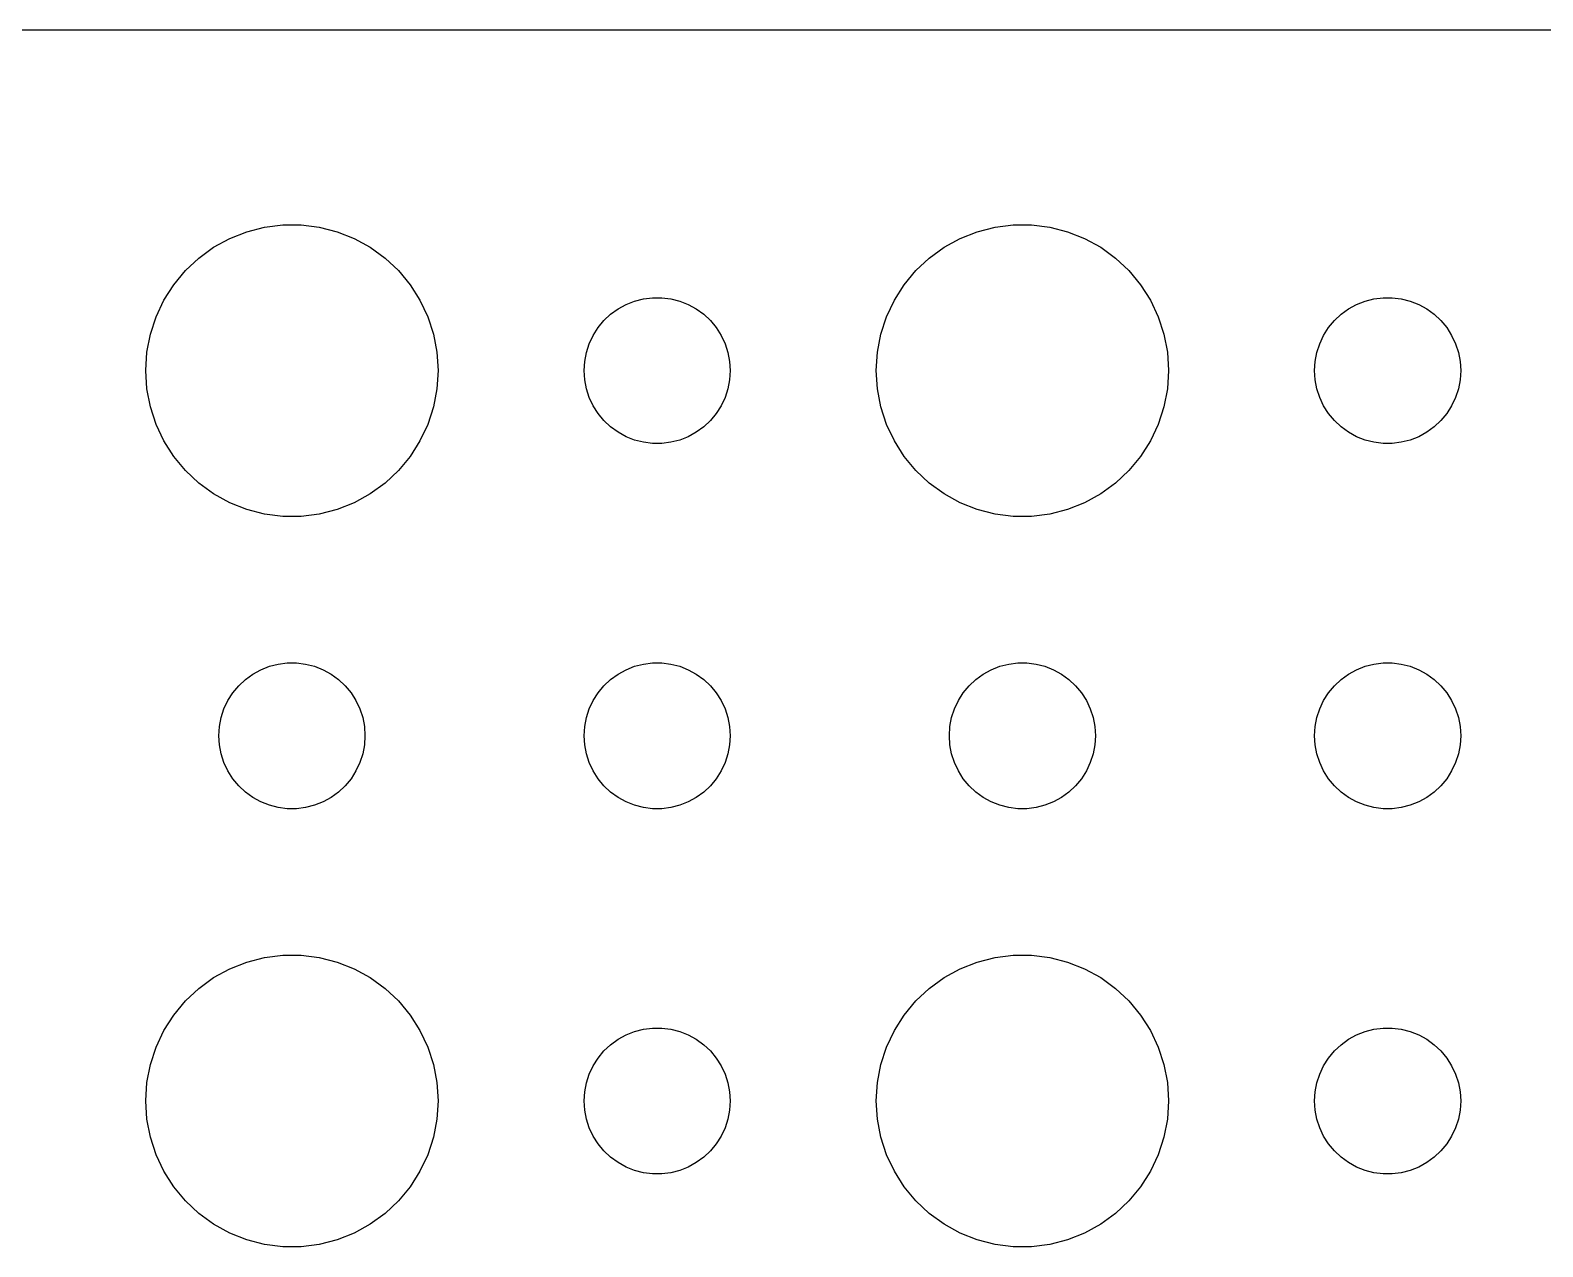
# Model space of a CAD drawing. Header units: metres. Extents: x -134 to 134, y 518 to 1078.
# Drawn here: x -102.87 to -71.81, y 939.01 to 963.99 of the extents above; entities that cross this region are included whole.
import ezdxf

# ---------------------------------------------------------------- set-up
doc = ezdxf.new("R2010")
doc.units = ezdxf.units.M

msp = doc.modelspace()

# ---------------------------------------------------------------- linework, layer by layer
for p, q in [((129.814, 963.99), (-129.814, 963.99)), ((-99.1075, 959.533), (-98.7773, 959.714)), ((-98.7773, 959.714), (-98.427, 959.853)), ((-98.427, 959.853), (-98.0621, 959.947)), ((-98.0621, 959.947), (-97.6884, 959.994)), ((-97.6884, 959.994), (-97.3116, 959.994)), ((-97.3116, 959.994), (-96.9379, 959.947)), ((-96.9379, 959.947), (-96.573, 959.853)), ((-96.573, 959.853), (-96.2227, 959.714)), ((-96.2227, 959.714), (-95.8925, 959.533)), ((-84.1075, 959.533), (-83.7773, 959.714)), ((-83.7773, 959.714), (-83.427, 959.853)), ((-83.427, 959.853), (-83.0621, 959.947)), ((-83.0621, 959.947), (-82.6884, 959.994)), ((-82.6884, 959.994), (-82.3116, 959.994)), ((-82.3116, 959.994), (-81.9379, 959.947)), ((-81.9379, 959.947), (-81.573, 959.853)), ((-81.573, 959.853), (-81.2227, 959.714)), ((-81.2227, 959.714), (-80.8925, 959.533)), ((-99.4123, 959.312), (-99.1075, 959.533)), ((-95.8925, 959.533), (-95.5877, 959.312)), ((-84.4123, 959.312), (-84.1075, 959.533)), ((-80.8925, 959.533), (-80.5877, 959.312)), ((-99.6869, 959.054), (-99.4123, 959.312)), ((-95.5877, 959.312), (-95.3131, 959.054)), ((-84.6869, 959.054), (-84.4123, 959.312)), ((-80.5877, 959.312), (-80.3131, 959.054)), ((-99.927, 958.763), (-99.6869, 959.054)), ((-95.3131, 959.054), (-95.073, 958.763)), ((-84.927, 958.763), (-84.6869, 959.054)), ((-80.3131, 959.054), (-80.073, 958.763)), ((-100.129, 958.445), (-99.927, 958.763)), ((-95.073, 958.763), (-94.8711, 958.445)), ((-90.4635, 958.427), (-90.2811, 958.473)), ((-90.2811, 958.473), (-90.0942, 958.497)), ((-90.0942, 958.497), (-89.9058, 958.497)), ((-89.9058, 958.497), (-89.7189, 958.473)), ((-89.7189, 958.473), (-89.5365, 958.427)), ((-85.1289, 958.445), (-84.927, 958.763)), ((-80.073, 958.763), (-79.8711, 958.445)), ((-75.4635, 958.427), (-75.2811, 958.473)), ((-75.2811, 958.473), (-75.0942, 958.497)), ((-75.0942, 958.497), (-74.9058, 958.497)), ((-74.9058, 958.497), (-74.7189, 958.473)), ((-74.7189, 958.473), (-74.5365, 958.427)), ((-100.289, 958.104), (-100.129, 958.445)), ((-94.8711, 958.445), (-94.7107, 958.104)), ((-91.0934, 958.027), (-90.9561, 958.156)), ((-90.9561, 958.156), (-90.8037, 958.266)), ((-90.8037, 958.266), (-90.6387, 958.357)), ((-90.6387, 958.357), (-90.4635, 958.427)), ((-89.5365, 958.427), (-89.3613, 958.357)), ((-89.3613, 958.357), (-89.1963, 958.266)), ((-89.1963, 958.266), (-89.0439, 958.156)), ((-89.0439, 958.156), (-88.9065, 958.027)), ((-85.2893, 958.104), (-85.1289, 958.445)), ((-79.8711, 958.445), (-79.7107, 958.104)), ((-76.0934, 958.027), (-75.9561, 958.156)), ((-75.9561, 958.156), (-75.8037, 958.266)), ((-75.8037, 958.266), (-75.6387, 958.357)), ((-75.6387, 958.357), (-75.4635, 958.427)), ((-74.5365, 958.427), (-74.3613, 958.357)), ((-74.3613, 958.357), (-74.1963, 958.266)), ((-74.1963, 958.266), (-74.0439, 958.156)), ((-74.0439, 958.156), (-73.9065, 958.027)), ((-100.406, 957.746), (-100.289, 958.104)), ((-94.7107, 958.104), (-94.5943, 957.746)), ((-91.3145, 957.723), (-91.2135, 957.882)), ((-91.2135, 957.882), (-91.0934, 958.027)), ((-88.9065, 958.027), (-88.7865, 957.882)), ((-88.7865, 957.882), (-88.6855, 957.723)), ((-85.4057, 957.746), (-85.2893, 958.104)), ((-79.7107, 958.104), (-79.5943, 957.746)), ((-76.3145, 957.723), (-76.2135, 957.882)), ((-76.2135, 957.882), (-76.0934, 958.027)), ((-73.9065, 958.027), (-73.7865, 957.882)), ((-73.7865, 957.882), (-73.6855, 957.723)), ((-100.476, 957.376), (-100.406, 957.746)), ((-94.5943, 957.746), (-94.5237, 957.376)), ((-91.4529, 957.373), (-91.3947, 957.552)), ((-91.3947, 957.552), (-91.3145, 957.723)), ((-88.6855, 957.723), (-88.6053, 957.552)), ((-88.6053, 957.552), (-88.5471, 957.373)), ((-85.4763, 957.376), (-85.4057, 957.746)), ((-79.5943, 957.746), (-79.5237, 957.376)), ((-76.4529, 957.373), (-76.3947, 957.552)), ((-76.3947, 957.552), (-76.3145, 957.723)), ((-73.6855, 957.723), (-73.6053, 957.552)), ((-73.6053, 957.552), (-73.5471, 957.373)), ((-100.5, 957), (-100.476, 957.376)), ((-94.5237, 957.376), (-94.5, 957)), ((-91.4882, 957.188), (-91.4529, 957.373)), ((-88.5471, 957.373), (-88.5118, 957.188)), ((-85.5, 957), (-85.4763, 957.376)), ((-79.5237, 957.376), (-79.5, 957)), ((-76.4882, 957.188), (-76.4529, 957.373)), ((-73.5471, 957.373), (-73.5118, 957.188)), ((-100.476, 956.624), (-100.5, 957)), ((-94.5, 957), (-94.5237, 956.624)), ((-91.5, 957), (-91.4882, 957.188)), ((-91.4882, 956.812), (-91.5, 957)), ((-88.5118, 957.188), (-88.5, 957)), ((-88.5, 957), (-88.5118, 956.812)), ((-85.4763, 956.624), (-85.5, 957)), ((-79.5, 957), (-79.5237, 956.624)), ((-76.5, 957), (-76.4882, 957.188)), ((-76.4882, 956.812), (-76.5, 957)), ((-73.5118, 957.188), (-73.5, 957)), ((-73.5, 957), (-73.5118, 956.812)), ((-100.406, 956.254), (-100.476, 956.624)), ((-94.5237, 956.624), (-94.5943, 956.254)), ((-91.4529, 956.627), (-91.4882, 956.812)), ((-91.3947, 956.448), (-91.4529, 956.627)), ((-88.5471, 956.627), (-88.6053, 956.448)), ((-88.5118, 956.812), (-88.5471, 956.627)), ((-85.4057, 956.254), (-85.4763, 956.624)), ((-79.5237, 956.624), (-79.5943, 956.254)), ((-76.4529, 956.627), (-76.4882, 956.812)), ((-76.3947, 956.448), (-76.4529, 956.627)), ((-73.5471, 956.627), (-73.6053, 956.448)), ((-73.5118, 956.812), (-73.5471, 956.627)), ((-91.3145, 956.277), (-91.3947, 956.448)), ((-88.6053, 956.448), (-88.6855, 956.277)), ((-76.3145, 956.277), (-76.3947, 956.448)), ((-73.6053, 956.448), (-73.6855, 956.277)), ((-100.289, 955.896), (-100.406, 956.254)), ((-94.5943, 956.254), (-94.7107, 955.896)), ((-91.2135, 956.118), (-91.3145, 956.277)), ((-91.0934, 955.973), (-91.2135, 956.118)), ((-90.9561, 955.844), (-91.0934, 955.973)), ((-88.9065, 955.973), (-89.0439, 955.844)), ((-88.7865, 956.118), (-88.9065, 955.973)), ((-88.6855, 956.277), (-88.7865, 956.118)), ((-85.2893, 955.896), (-85.4057, 956.254)), ((-79.5943, 956.254), (-79.7107, 955.896)), ((-76.2135, 956.118), (-76.3145, 956.277)), ((-76.0934, 955.973), (-76.2135, 956.118)), ((-75.9561, 955.844), (-76.0934, 955.973)), ((-73.9065, 955.973), (-74.0439, 955.844)), ((-73.7865, 956.118), (-73.9065, 955.973)), ((-73.6855, 956.277), (-73.7865, 956.118)), ((-100.129, 955.555), (-100.289, 955.896)), ((-94.7107, 955.896), (-94.8711, 955.555)), ((-90.8037, 955.734), (-90.9561, 955.844)), ((-90.6387, 955.643), (-90.8037, 955.734)), ((-89.1963, 955.734), (-89.3613, 955.643)), ((-89.0439, 955.844), (-89.1963, 955.734)), ((-85.1289, 955.555), (-85.2893, 955.896)), ((-79.7107, 955.896), (-79.8711, 955.555)), ((-75.8037, 955.734), (-75.9561, 955.844)), ((-75.6387, 955.643), (-75.8037, 955.734)), ((-74.1963, 955.734), (-74.3613, 955.643)), ((-74.0439, 955.844), (-74.1963, 955.734)), ((-99.927, 955.237), (-100.129, 955.555)), ((-94.8711, 955.555), (-95.073, 955.237)), ((-90.4635, 955.573), (-90.6387, 955.643)), ((-90.2811, 955.527), (-90.4635, 955.573)), ((-90.0942, 955.503), (-90.2811, 955.527)), ((-89.9058, 955.503), (-90.0942, 955.503)), ((-89.7189, 955.527), (-89.9058, 955.503)), ((-89.5365, 955.573), (-89.7189, 955.527)), ((-89.3613, 955.643), (-89.5365, 955.573)), ((-84.927, 955.237), (-85.1289, 955.555)), ((-79.8711, 955.555), (-80.073, 955.237)), ((-75.4635, 955.573), (-75.6387, 955.643)), ((-75.2811, 955.527), (-75.4635, 955.573)), ((-75.0942, 955.503), (-75.2811, 955.527)), ((-74.9058, 955.503), (-75.0942, 955.503)), ((-74.7189, 955.527), (-74.9058, 955.503)), ((-74.5365, 955.573), (-74.7189, 955.527)), ((-74.3613, 955.643), (-74.5365, 955.573)), ((-99.6869, 954.946), (-99.927, 955.237)), ((-95.073, 955.237), (-95.3131, 954.946)), ((-84.6869, 954.946), (-84.927, 955.237)), ((-80.073, 955.237), (-80.3131, 954.946)), ((-99.4123, 954.688), (-99.6869, 954.946)), ((-95.3131, 954.946), (-95.5877, 954.688)), ((-84.4123, 954.688), (-84.6869, 954.946)), ((-80.3131, 954.946), (-80.5877, 954.688)), ((-99.1075, 954.467), (-99.4123, 954.688)), ((-98.7773, 954.286), (-99.1075, 954.467)), ((-95.8925, 954.467), (-96.2227, 954.286)), ((-95.5877, 954.688), (-95.8925, 954.467)), ((-84.1075, 954.467), (-84.4123, 954.688)), ((-83.7773, 954.286), (-84.1075, 954.467)), ((-80.8925, 954.467), (-81.2227, 954.286)), ((-80.5877, 954.688), (-80.8925, 954.467)), ((-98.427, 954.147), (-98.7773, 954.286)), ((-98.0621, 954.053), (-98.427, 954.147)), ((-96.573, 954.147), (-96.9379, 954.053)), ((-96.2227, 954.286), (-96.573, 954.147)), ((-83.427, 954.147), (-83.7773, 954.286)), ((-83.0621, 954.053), (-83.427, 954.147)), ((-81.573, 954.147), (-81.9379, 954.053)), ((-81.2227, 954.286), (-81.573, 954.147)), ((-97.6884, 954.006), (-98.0621, 954.053)), ((-97.3116, 954.006), (-97.6884, 954.006)), ((-96.9379, 954.053), (-97.3116, 954.006)), ((-82.6884, 954.006), (-83.0621, 954.053)), ((-82.3116, 954.006), (-82.6884, 954.006)), ((-81.9379, 954.053), (-82.3116, 954.006)), ((-98.4561, 950.656), (-98.3037, 950.766)), ((-98.3037, 950.766), (-98.1387, 950.857)), ((-98.1387, 950.857), (-97.9635, 950.927)), ((-97.9635, 950.927), (-97.7811, 950.973)), ((-97.7811, 950.973), (-97.5942, 950.997)), ((-97.5942, 950.997), (-97.4058, 950.997)), ((-97.4058, 950.997), (-97.2189, 950.973)), ((-97.2189, 950.973), (-97.0365, 950.927)), ((-97.0365, 950.927), (-96.8613, 950.857)), ((-96.8613, 950.857), (-96.6963, 950.766)), ((-96.6963, 950.766), (-96.5439, 950.656)), ((-90.9561, 950.656), (-90.8037, 950.766)), ((-90.8037, 950.766), (-90.6387, 950.857)), ((-90.6387, 950.857), (-90.4635, 950.927)), ((-90.4635, 950.927), (-90.2811, 950.973)), ((-90.2811, 950.973), (-90.0942, 950.997)), ((-90.0942, 950.997), (-89.9058, 950.997)), ((-89.9058, 950.997), (-89.7189, 950.973)), ((-89.7189, 950.973), (-89.5365, 950.927)), ((-89.5365, 950.927), (-89.3613, 950.857)), ((-89.3613, 950.857), (-89.1963, 950.766)), ((-89.1963, 950.766), (-89.0439, 950.656)), ((-83.4561, 950.656), (-83.3037, 950.766)), ((-83.3037, 950.766), (-83.1387, 950.857)), ((-83.1387, 950.857), (-82.9635, 950.927)), ((-82.9635, 950.927), (-82.7811, 950.973)), ((-82.7811, 950.973), (-82.5942, 950.997)), ((-82.5942, 950.997), (-82.4058, 950.997)), ((-82.4058, 950.997), (-82.2189, 950.973)), ((-82.2189, 950.973), (-82.0365, 950.927)), ((-82.0365, 950.927), (-81.8613, 950.857)), ((-81.8613, 950.857), (-81.6963, 950.766)), ((-81.6963, 950.766), (-81.5439, 950.656)), ((-75.9561, 950.656), (-75.8037, 950.766)), ((-75.8037, 950.766), (-75.6387, 950.857)), ((-75.6387, 950.857), (-75.4635, 950.927)), ((-75.4635, 950.927), (-75.2811, 950.973)), ((-75.2811, 950.973), (-75.0942, 950.997)), ((-75.0942, 950.997), (-74.9058, 950.997)), ((-74.9058, 950.997), (-74.7189, 950.973)), ((-74.7189, 950.973), (-74.5365, 950.927)), ((-74.5365, 950.927), (-74.3613, 950.857)), ((-74.3613, 950.857), (-74.1963, 950.766)), ((-74.1963, 950.766), (-74.0439, 950.656)), ((-98.8145, 950.223), (-98.7135, 950.382)), ((-98.7135, 950.382), (-98.5934, 950.527)), ((-98.5934, 950.527), (-98.4561, 950.656)), ((-96.5439, 950.656), (-96.4065, 950.527)), ((-96.4065, 950.527), (-96.2865, 950.382)), ((-96.2865, 950.382), (-96.1855, 950.223)), ((-91.3145, 950.223), (-91.2135, 950.382)), ((-91.2135, 950.382), (-91.0934, 950.527)), ((-91.0934, 950.527), (-90.9561, 950.656)), ((-89.0439, 950.656), (-88.9065, 950.527)), ((-88.9065, 950.527), (-88.7865, 950.382)), ((-88.7865, 950.382), (-88.6855, 950.223)), ((-83.8145, 950.223), (-83.7135, 950.382)), ((-83.7135, 950.382), (-83.5934, 950.527)), ((-83.5934, 950.527), (-83.4561, 950.656)), ((-81.5439, 950.656), (-81.4065, 950.527)), ((-81.4065, 950.527), (-81.2865, 950.382)), ((-81.2865, 950.382), (-81.1855, 950.223)), ((-76.3145, 950.223), (-76.2135, 950.382)), ((-76.2135, 950.382), (-76.0934, 950.527)), ((-76.0934, 950.527), (-75.9561, 950.656)), ((-74.0439, 950.656), (-73.9065, 950.527)), ((-73.9065, 950.527), (-73.7865, 950.382)), ((-73.7865, 950.382), (-73.6855, 950.223)), ((-98.8947, 950.052), (-98.8145, 950.223)), ((-96.1855, 950.223), (-96.1053, 950.052)), ((-91.3947, 950.052), (-91.3145, 950.223)), ((-88.6855, 950.223), (-88.6053, 950.052)), ((-83.8947, 950.052), (-83.8145, 950.223)), ((-81.1855, 950.223), (-81.1053, 950.052)), ((-76.3947, 950.052), (-76.3145, 950.223)), ((-73.6855, 950.223), (-73.6053, 950.052)), ((-98.9882, 949.688), (-98.9529, 949.873)), ((-98.9529, 949.873), (-98.8947, 950.052)), ((-96.1053, 950.052), (-96.0471, 949.873)), ((-96.0471, 949.873), (-96.0118, 949.688)), ((-91.4882, 949.688), (-91.4529, 949.873)), ((-91.4529, 949.873), (-91.3947, 950.052)), ((-88.6053, 950.052), (-88.5471, 949.873)), ((-88.5471, 949.873), (-88.5118, 949.688)), ((-83.9882, 949.688), (-83.9529, 949.873)), ((-83.9529, 949.873), (-83.8947, 950.052)), ((-81.1053, 950.052), (-81.0471, 949.873)), ((-81.0471, 949.873), (-81.0118, 949.688)), ((-76.4882, 949.688), (-76.4529, 949.873)), ((-76.4529, 949.873), (-76.3947, 950.052)), ((-73.6053, 950.052), (-73.5471, 949.873)), ((-73.5471, 949.873), (-73.5118, 949.688)), ((-99, 949.5), (-98.9882, 949.688)), ((-98.9882, 949.312), (-99, 949.5)), ((-96.0118, 949.688), (-96, 949.5)), ((-96, 949.5), (-96.0118, 949.312)), ((-91.5, 949.5), (-91.4882, 949.688)), ((-91.4882, 949.312), (-91.5, 949.5)), ((-88.5118, 949.688), (-88.5, 949.5)), ((-88.5, 949.5), (-88.5118, 949.312)), ((-84, 949.5), (-83.9882, 949.688)), ((-83.9882, 949.312), (-84, 949.5)), ((-81.0118, 949.688), (-81, 949.5)), ((-81, 949.5), (-81.0118, 949.312)), ((-76.5, 949.5), (-76.4882, 949.688)), ((-76.4882, 949.312), (-76.5, 949.5)), ((-73.5118, 949.688), (-73.5, 949.5)), ((-73.5, 949.5), (-73.5118, 949.312)), ((-98.9529, 949.127), (-98.9882, 949.312)), ((-96.0118, 949.312), (-96.0471, 949.127)), ((-91.4529, 949.127), (-91.4882, 949.312)), ((-88.5118, 949.312), (-88.5471, 949.127)), ((-83.9529, 949.127), (-83.9882, 949.312)), ((-81.0118, 949.312), (-81.0471, 949.127)), ((-76.4529, 949.127), (-76.4882, 949.312)), ((-73.5118, 949.312), (-73.5471, 949.127)), ((-98.8947, 948.948), (-98.9529, 949.127)), ((-98.8145, 948.777), (-98.8947, 948.948)), ((-96.1053, 948.948), (-96.1855, 948.777)), ((-96.0471, 949.127), (-96.1053, 948.948)), ((-91.3947, 948.948), (-91.4529, 949.127)), ((-91.3145, 948.777), (-91.3947, 948.948)), ((-88.6053, 948.948), (-88.6855, 948.777)), ((-88.5471, 949.127), (-88.6053, 948.948)), ((-83.8947, 948.948), (-83.9529, 949.127)), ((-83.8145, 948.777), (-83.8947, 948.948)), ((-81.1053, 948.948), (-81.1855, 948.777)), ((-81.0471, 949.127), (-81.1053, 948.948)), ((-76.3947, 948.948), (-76.4529, 949.127)), ((-76.3145, 948.777), (-76.3947, 948.948)), ((-73.6053, 948.948), (-73.6855, 948.777)), ((-73.5471, 949.127), (-73.6053, 948.948)), ((-98.7135, 948.618), (-98.8145, 948.777)), ((-98.5934, 948.473), (-98.7135, 948.618)), ((-96.2865, 948.618), (-96.4065, 948.473)), ((-96.1855, 948.777), (-96.2865, 948.618)), ((-91.2135, 948.618), (-91.3145, 948.777)), ((-91.0934, 948.473), (-91.2135, 948.618)), ((-88.7865, 948.618), (-88.9065, 948.473)), ((-88.6855, 948.777), (-88.7865, 948.618)), ((-83.7135, 948.618), (-83.8145, 948.777)), ((-83.5934, 948.473), (-83.7135, 948.618)), ((-81.2865, 948.618), (-81.4065, 948.473)), ((-81.1855, 948.777), (-81.2865, 948.618)), ((-76.2135, 948.618), (-76.3145, 948.777)), ((-76.0934, 948.473), (-76.2135, 948.618)), ((-73.7865, 948.618), (-73.9065, 948.473)), ((-73.6855, 948.777), (-73.7865, 948.618)), ((-98.4561, 948.344), (-98.5934, 948.473)), ((-98.3037, 948.234), (-98.4561, 948.344)), ((-98.1387, 948.143), (-98.3037, 948.234)), ((-96.6963, 948.234), (-96.8613, 948.143)), ((-96.5439, 948.344), (-96.6963, 948.234)), ((-96.4065, 948.473), (-96.5439, 948.344)), ((-90.9561, 948.344), (-91.0934, 948.473)), ((-90.8037, 948.234), (-90.9561, 948.344)), ((-90.6387, 948.143), (-90.8037, 948.234)), ((-89.1963, 948.234), (-89.3613, 948.143)), ((-89.0439, 948.344), (-89.1963, 948.234)), ((-88.9065, 948.473), (-89.0439, 948.344)), ((-83.4561, 948.344), (-83.5934, 948.473)), ((-83.3037, 948.234), (-83.4561, 948.344)), ((-83.1387, 948.143), (-83.3037, 948.234)), ((-81.6963, 948.234), (-81.8613, 948.143)), ((-81.5439, 948.344), (-81.6963, 948.234)), ((-81.4065, 948.473), (-81.5439, 948.344)), ((-75.9561, 948.344), (-76.0934, 948.473)), ((-75.8037, 948.234), (-75.9561, 948.344)), ((-75.6387, 948.143), (-75.8037, 948.234)), ((-74.1963, 948.234), (-74.3613, 948.143)), ((-74.0439, 948.344), (-74.1963, 948.234)), ((-73.9065, 948.473), (-74.0439, 948.344)), ((-97.9635, 948.073), (-98.1387, 948.143)), ((-97.7811, 948.027), (-97.9635, 948.073)), ((-97.5942, 948.003), (-97.7811, 948.027)), ((-97.4058, 948.003), (-97.5942, 948.003)), ((-97.2189, 948.027), (-97.4058, 948.003)), ((-97.0365, 948.073), (-97.2189, 948.027)), ((-96.8613, 948.143), (-97.0365, 948.073)), ((-90.4635, 948.073), (-90.6387, 948.143)), ((-90.2811, 948.027), (-90.4635, 948.073)), ((-90.0942, 948.003), (-90.2811, 948.027)), ((-89.9058, 948.003), (-90.0942, 948.003)), ((-89.7189, 948.027), (-89.9058, 948.003)), ((-89.5365, 948.073), (-89.7189, 948.027)), ((-89.3613, 948.143), (-89.5365, 948.073)), ((-82.9635, 948.073), (-83.1387, 948.143)), ((-82.7811, 948.027), (-82.9635, 948.073)), ((-82.5942, 948.003), (-82.7811, 948.027)), ((-82.4058, 948.003), (-82.5942, 948.003)), ((-82.2189, 948.027), (-82.4058, 948.003)), ((-82.0365, 948.073), (-82.2189, 948.027)), ((-81.8613, 948.143), (-82.0365, 948.073)), ((-75.4635, 948.073), (-75.6387, 948.143)), ((-75.2811, 948.027), (-75.4635, 948.073)), ((-75.0942, 948.003), (-75.2811, 948.027)), ((-74.9058, 948.003), (-75.0942, 948.003)), ((-74.7189, 948.027), (-74.9058, 948.003)), ((-74.5365, 948.073), (-74.7189, 948.027)), ((-74.3613, 948.143), (-74.5365, 948.073)), ((-98.7773, 944.714), (-98.427, 944.853)), ((-98.427, 944.853), (-98.0621, 944.947)), ((-98.0621, 944.947), (-97.6884, 944.994)), ((-97.6884, 944.994), (-97.3116, 944.994)), ((-97.3116, 944.994), (-96.9379, 944.947)), ((-96.9379, 944.947), (-96.573, 944.853)), ((-96.573, 944.853), (-96.2227, 944.714)), ((-83.7773, 944.714), (-83.427, 944.853)), ((-83.427, 944.853), (-83.0621, 944.947)), ((-83.0621, 944.947), (-82.6884, 944.994)), ((-82.6884, 944.994), (-82.3116, 944.994)), ((-82.3116, 944.994), (-81.9379, 944.947)), ((-81.9379, 944.947), (-81.573, 944.853)), ((-81.573, 944.853), (-81.2227, 944.714)), ((-99.4123, 944.312), (-99.1075, 944.533)), ((-99.1075, 944.533), (-98.7773, 944.714)), ((-96.2227, 944.714), (-95.8925, 944.533)), ((-95.8925, 944.533), (-95.5877, 944.312)), ((-84.4123, 944.312), (-84.1075, 944.533)), ((-84.1075, 944.533), (-83.7773, 944.714)), ((-81.2227, 944.714), (-80.8925, 944.533)), ((-80.8925, 944.533), (-80.5877, 944.312)), ((-99.6869, 944.054), (-99.4123, 944.312)), ((-95.5877, 944.312), (-95.3131, 944.054)), ((-84.6869, 944.054), (-84.4123, 944.312)), ((-80.5877, 944.312), (-80.3131, 944.054)), ((-99.927, 943.763), (-99.6869, 944.054)), ((-95.3131, 944.054), (-95.073, 943.763)), ((-84.927, 943.763), (-84.6869, 944.054)), ((-80.3131, 944.054), (-80.073, 943.763)), ((-100.129, 943.445), (-99.927, 943.763)), ((-95.073, 943.763), (-94.8711, 943.445)), ((-85.1289, 943.445), (-84.927, 943.763)), ((-80.073, 943.763), (-79.8711, 943.445)), ((-100.289, 943.104), (-100.129, 943.445)), ((-94.8711, 943.445), (-94.7107, 943.104)), ((-90.9561, 943.156), (-90.8037, 943.266)), ((-90.8037, 943.266), (-90.6387, 943.357)), ((-90.6387, 943.357), (-90.4635, 943.427)), ((-90.4635, 943.427), (-90.2811, 943.473)), ((-90.2811, 943.473), (-90.0942, 943.497)), ((-90.0942, 943.497), (-89.9058, 943.497)), ((-89.9058, 943.497), (-89.7189, 943.473)), ((-89.7189, 943.473), (-89.5365, 943.427)), ((-89.5365, 943.427), (-89.3613, 943.357)), ((-89.3613, 943.357), (-89.1963, 943.266)), ((-89.1963, 943.266), (-89.0439, 943.156)), ((-85.2893, 943.104), (-85.1289, 943.445)), ((-79.8711, 943.445), (-79.7107, 943.104)), ((-75.9561, 943.156), (-75.8037, 943.266)), ((-75.8037, 943.266), (-75.6387, 943.357)), ((-75.6387, 943.357), (-75.4635, 943.427)), ((-75.4635, 943.427), (-75.2811, 943.473)), ((-75.2811, 943.473), (-75.0942, 943.497)), ((-75.0942, 943.497), (-74.9058, 943.497)), ((-74.9058, 943.497), (-74.7189, 943.473)), ((-74.7189, 943.473), (-74.5365, 943.427)), ((-74.5365, 943.427), (-74.3613, 943.357)), ((-74.3613, 943.357), (-74.1963, 943.266)), ((-74.1963, 943.266), (-74.0439, 943.156)), ((-100.406, 942.746), (-100.289, 943.104)), ((-94.7107, 943.104), (-94.5943, 942.746)), ((-91.2135, 942.882), (-91.0934, 943.027)), ((-91.0934, 943.027), (-90.9561, 943.156)), ((-89.0439, 943.156), (-88.9065, 943.027)), ((-88.9065, 943.027), (-88.7865, 942.882)), ((-85.4057, 942.746), (-85.2893, 943.104)), ((-79.7107, 943.104), (-79.5943, 942.746)), ((-76.2135, 942.882), (-76.0934, 943.027)), ((-76.0934, 943.027), (-75.9561, 943.156)), ((-74.0439, 943.156), (-73.9065, 943.027)), ((-73.9065, 943.027), (-73.7865, 942.882)), ((-100.476, 942.376), (-100.406, 942.746)), ((-94.5943, 942.746), (-94.5237, 942.376)), ((-91.3947, 942.552), (-91.3145, 942.723)), ((-91.3145, 942.723), (-91.2135, 942.882)), ((-88.7865, 942.882), (-88.6855, 942.723)), ((-88.6855, 942.723), (-88.6053, 942.552)), ((-85.4763, 942.376), (-85.4057, 942.746)), ((-79.5943, 942.746), (-79.5237, 942.376)), ((-76.3947, 942.552), (-76.3145, 942.723)), ((-76.3145, 942.723), (-76.2135, 942.882)), ((-73.7865, 942.882), (-73.6855, 942.723)), ((-73.6855, 942.723), (-73.6053, 942.552)), ((-100.5, 942), (-100.476, 942.376)), ((-94.5237, 942.376), (-94.5, 942)), ((-91.4882, 942.188), (-91.4529, 942.373)), ((-91.4529, 942.373), (-91.3947, 942.552)), ((-88.6053, 942.552), (-88.5471, 942.373)), ((-88.5471, 942.373), (-88.5118, 942.188)), ((-85.5, 942), (-85.4763, 942.376)), ((-79.5237, 942.376), (-79.5, 942)), ((-76.4882, 942.188), (-76.4529, 942.373)), ((-76.4529, 942.373), (-76.3947, 942.552)), ((-73.6053, 942.552), (-73.5471, 942.373)), ((-73.5471, 942.373), (-73.5118, 942.188)), ((-100.476, 941.624), (-100.5, 942)), ((-94.5, 942), (-94.5237, 941.624)), ((-91.5, 942), (-91.4882, 942.188)), ((-91.4882, 941.812), (-91.5, 942)), ((-88.5118, 942.188), (-88.5, 942)), ((-88.5, 942), (-88.5118, 941.812)), ((-85.4763, 941.624), (-85.5, 942)), ((-79.5, 942), (-79.5237, 941.624)), ((-76.5, 942), (-76.4882, 942.188)), ((-76.4882, 941.812), (-76.5, 942)), ((-73.5118, 942.188), (-73.5, 942)), ((-73.5, 942), (-73.5118, 941.812)), ((-91.4529, 941.627), (-91.4882, 941.812)), ((-88.5118, 941.812), (-88.5471, 941.627)), ((-76.4529, 941.627), (-76.4882, 941.812)), ((-73.5118, 941.812), (-73.5471, 941.627)), ((-100.406, 941.254), (-100.476, 941.624)), ((-94.5237, 941.624), (-94.5943, 941.254)), ((-91.3947, 941.448), (-91.4529, 941.627)), ((-91.3145, 941.277), (-91.3947, 941.448)), ((-88.6053, 941.448), (-88.6855, 941.277)), ((-88.5471, 941.627), (-88.6053, 941.448)), ((-85.4057, 941.254), (-85.4763, 941.624)), ((-79.5237, 941.624), (-79.5943, 941.254)), ((-76.3947, 941.448), (-76.4529, 941.627)), ((-76.3145, 941.277), (-76.3947, 941.448)), ((-73.6053, 941.448), (-73.6855, 941.277)), ((-73.5471, 941.627), (-73.6053, 941.448)), ((-100.289, 940.896), (-100.406, 941.254)), ((-94.5943, 941.254), (-94.7107, 940.896)), ((-91.2135, 941.118), (-91.3145, 941.277)), ((-91.0934, 940.973), (-91.2135, 941.118)), ((-88.7865, 941.118), (-88.9065, 940.973)), ((-88.6855, 941.277), (-88.7865, 941.118)), ((-85.2893, 940.896), (-85.4057, 941.254)), ((-79.5943, 941.254), (-79.7107, 940.896)), ((-76.2135, 941.118), (-76.3145, 941.277)), ((-76.0934, 940.973), (-76.2135, 941.118)), ((-73.7865, 941.118), (-73.9065, 940.973)), ((-73.6855, 941.277), (-73.7865, 941.118)), ((-100.129, 940.555), (-100.289, 940.896)), ((-94.7107, 940.896), (-94.8711, 940.555)), ((-90.9561, 940.844), (-91.0934, 940.973)), ((-90.8037, 940.734), (-90.9561, 940.844)), ((-89.0439, 940.844), (-89.1963, 940.734)), ((-88.9065, 940.973), (-89.0439, 940.844)), ((-85.1289, 940.555), (-85.2893, 940.896)), ((-79.7107, 940.896), (-79.8711, 940.555)), ((-75.9561, 940.844), (-76.0934, 940.973)), ((-75.8037, 940.734), (-75.9561, 940.844)), ((-74.0439, 940.844), (-74.1963, 940.734)), ((-73.9065, 940.973), (-74.0439, 940.844)), ((-99.927, 940.237), (-100.129, 940.555)), ((-94.8711, 940.555), (-95.073, 940.237)), ((-90.6387, 940.643), (-90.8037, 940.734)), ((-90.4635, 940.573), (-90.6387, 940.643)), ((-90.2811, 940.527), (-90.4635, 940.573)), ((-90.0942, 940.503), (-90.2811, 940.527)), ((-89.9058, 940.503), (-90.0942, 940.503)), ((-89.7189, 940.527), (-89.9058, 940.503)), ((-89.5365, 940.573), (-89.7189, 940.527)), ((-89.3613, 940.643), (-89.5365, 940.573)), ((-89.1963, 940.734), (-89.3613, 940.643)), ((-84.927, 940.237), (-85.1289, 940.555)), ((-79.8711, 940.555), (-80.073, 940.237)), ((-75.6387, 940.643), (-75.8037, 940.734)), ((-75.4635, 940.573), (-75.6387, 940.643)), ((-75.2811, 940.527), (-75.4635, 940.573)), ((-75.0942, 940.503), (-75.2811, 940.527)), ((-74.9058, 940.503), (-75.0942, 940.503)), ((-74.7189, 940.527), (-74.9058, 940.503)), ((-74.5365, 940.573), (-74.7189, 940.527)), ((-74.3613, 940.643), (-74.5365, 940.573)), ((-74.1963, 940.734), (-74.3613, 940.643)), ((-99.6869, 939.946), (-99.927, 940.237)), ((-95.073, 940.237), (-95.3131, 939.946)), ((-84.6869, 939.946), (-84.927, 940.237)), ((-80.073, 940.237), (-80.3131, 939.946)), ((-99.4123, 939.688), (-99.6869, 939.946)), ((-95.3131, 939.946), (-95.5877, 939.688)), ((-84.4123, 939.688), (-84.6869, 939.946)), ((-80.3131, 939.946), (-80.5877, 939.688)), ((-99.1075, 939.467), (-99.4123, 939.688)), ((-95.5877, 939.688), (-95.8925, 939.467)), ((-84.1075, 939.467), (-84.4123, 939.688)), ((-80.5877, 939.688), (-80.8925, 939.467)), ((-98.7773, 939.286), (-99.1075, 939.467)), ((-98.427, 939.147), (-98.7773, 939.286)), ((-96.2227, 939.286), (-96.573, 939.147)), ((-95.8925, 939.467), (-96.2227, 939.286)), ((-83.7773, 939.286), (-84.1075, 939.467)), ((-83.427, 939.147), (-83.7773, 939.286)), ((-81.2227, 939.286), (-81.573, 939.147)), ((-80.8925, 939.467), (-81.2227, 939.286)), ((-98.0621, 939.053), (-98.427, 939.147)), ((-97.6884, 939.006), (-98.0621, 939.053)), ((-97.3116, 939.006), (-97.6884, 939.006)), ((-96.9379, 939.053), (-97.3116, 939.006)), ((-96.573, 939.147), (-96.9379, 939.053)), ((-83.0621, 939.053), (-83.427, 939.147)), ((-82.6884, 939.006), (-83.0621, 939.053)), ((-82.3116, 939.006), (-82.6884, 939.006)), ((-81.9379, 939.053), (-82.3116, 939.006)), ((-81.573, 939.147), (-81.9379, 939.053))]:
    msp.add_line(p, q)

doc.saveas('drawing.dxf')
